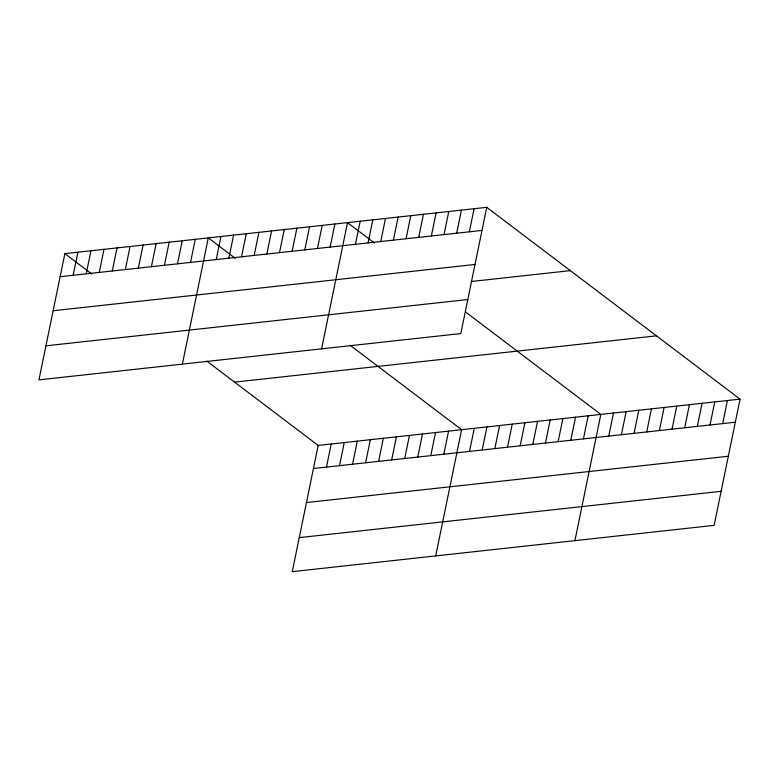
<?xml version="1.0" encoding="UTF-8"?>
<svg xmlns="http://www.w3.org/2000/svg" width="779" height="779" viewBox="0 0 779 779"><rect width="100%" height="100%" fill="white"/><g stroke="black" fill="none" stroke-linecap="round" stroke-linejoin="round"><path stroke-width="1.17" d="M64.861 253.633L38.95 379.87L460.817 333.568L486.739 207.341L64.861 253.633L91.795 274.023M73.168 275.279L77.9 252.201M86.206 273.848L90.939 250.77M99.245 272.416L103.977 249.338M112.283 270.995L117.025 247.907M125.322 269.563L130.064 246.476M138.36 268.132L143.102 245.044M151.399 266.7L156.141 243.613M164.437 265.269L169.179 242.181M177.485 263.838L182.218 240.75M190.524 262.406L195.256 239.328M182.383 364.124L208.295 237.897L235.239 258.287M216.221 259.582L220.954 236.504M228.87 258.2L233.612 235.112M241.529 256.807L246.271 233.729M254.188 255.415L258.92 232.337M266.837 254.032L271.579 230.944M279.495 252.639L284.238 229.562M292.154 251.247L296.887 228.169M304.813 249.864L309.545 226.786M317.462 248.472L322.204 225.394M330.121 247.089L334.863 224.001M321.6 348.846L347.512 222.619L374.456 243.009M355.438 244.304L360.171 221.226M206.834 361.125L318.183 445.432L292.261 571.659L714.139 525.367L740.05 399.13L486.739 207.341M368.087 242.921L372.829 219.834M326.479 467.079L331.221 444.001M380.746 241.529L385.488 218.451M339.517 465.647L344.26 442.569M393.405 240.136L398.137 217.059M352.556 464.216L357.298 441.138M406.063 238.754L410.796 215.666M365.594 462.784L370.337 439.707M418.712 237.361L423.455 214.283M378.643 461.353L383.375 438.275M431.371 235.969L436.113 212.891M391.681 459.922L396.414 436.844M444.03 234.586L448.762 211.508M404.72 458.49L409.452 435.412M456.679 233.194L461.421 210.116M417.758 457.059L422.491 433.981M469.338 231.811L474.08 208.723M430.797 455.627L435.539 432.549M443.835 454.196L448.577 431.118M435.704 555.924L461.616 429.687L350.268 345.379M469.533 451.382L474.275 428.304M482.191 449.989L486.924 426.911M494.85 448.607L499.582 425.519M507.499 447.214L512.241 424.136M520.158 445.822L524.9 422.744M532.817 444.439L537.549 421.351M545.466 443.047L550.208 419.969M558.124 441.654L562.866 418.576M570.783 440.271L575.515 417.193M583.442 438.879L588.174 415.801M574.921 540.645L600.833 414.409L465.56 311.989M608.75 436.104L613.492 413.026M621.408 434.711L626.141 411.633M634.067 433.328L638.799 410.241M646.716 431.936L651.458 408.858M659.375 430.544L664.117 407.466M672.034 429.161L676.766 406.083M684.692 427.768L689.425 404.691M697.341 426.386L702.083 403.298M710 424.993L714.742 401.915M722.659 423.601L727.391 400.523M60.119 276.711L481.997 230.418M53.138 310.753L475.005 264.461M471.383 281.492L570.325 270.634M45.942 345.827L467.809 299.526M234.586 382.138L656.454 335.837M318.183 445.432L740.05 399.13M313.44 468.51L735.308 422.218M306.449 502.552L728.326 456.251M299.253 537.627L721.13 491.325"/></g></svg>
